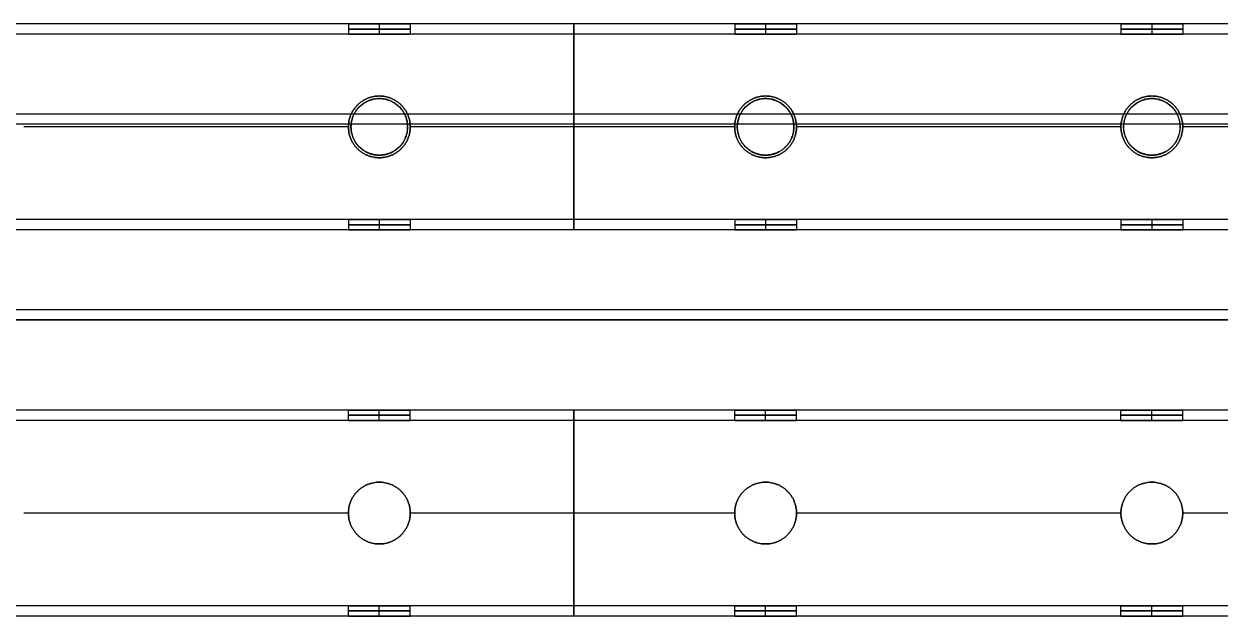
# Model space of a CAD drawing. Header units: millimetres. Extents: x -6529 to 809, y -8611 to 207.
# Drawn here: x 344.5 to 576.8, y -8010.5 to -7895.5 of the extents above; entities that cross this region are included whole.
import ezdxf

# ---------------------------------------------------------------- set-up
doc = ezdxf.new("R2010")
doc.units = ezdxf.units.MM
doc.header["$MEASUREMENT"] = 0
doc.layers.add('platen', color=7, linetype='Continuous', true_color=0x007f00)
doc.layers.add('staal', color=5, linetype='Continuous', true_color=0x0000ff)

# ---------------------------------------------------------------- blocks, each defined once
blk = doc.blocks.new('top plaat')
at = {"layer": 'platen'}
for p, q in [((920.5, -575), (920.5, -575, 18)), ((995.5, -575), (995.5, -575, 18)), ((1070.5, -575), (1070.5, -575, 18)), ((915, -580.5), (915, -580.5, 18)), ((926, -580.5), (926, -580.5, 18)), ((990, -580.5), (990, -580.5, 18)), ((1001, -580.5), (1001, -580.5, 18)), ((1065, -580.5), (1065, -580.5, 18)), ((1076, -580.5), (1076, -580.5, 18)), ((920.5, -586), (920.5, -586, 18)), ((995.5, -586), (995.5, -586, 18)), ((1070.5, -586), (1070.5, -586, 18)), ((0, -618), (1316, -618)), ((0, -618, 18), (1316, -618, 18))]:
    blk.add_line(p, q, dxfattribs=at)
for centre in [(920.5, -580.5, 9), (995.5, -580.5, 9), (1070.5, -580.5, 9)]:
    blk.add_circle(centre, 5.5, dxfattribs=at)
for points in [[(920.5, -586), (915, -586), (915, -580.5), (915, -575), (920.5, -575), (926, -575), (926, -580.5), (926, -586), (920.5, -586)], [(920.5, -586, 18), (915, -586, 18), (915, -580.5, 18), (915, -575, 18), (920.5, -575, 18), (926, -575, 18), (926, -580.5, 18), (926, -586, 18), (920.5, -586, 18)], [(995.5, -586), (990, -586), (990, -580.5), (990, -575), (995.5, -575), (1001, -575), (1001, -580.5), (1001, -586), (995.5, -586)], [(995.5, -586, 18), (990, -586, 18), (990, -580.5, 18), (990, -575, 18), (995.5, -575, 18), (1001, -575, 18), (1001, -580.5, 18), (1001, -586, 18), (995.5, -586, 18)], [(1070.5, -586), (1065, -586), (1065, -580.5), (1065, -575), (1070.5, -575), (1076, -575), (1076, -580.5), (1076, -586), (1070.5, -586)], [(1070.5, -586, 18), (1065, -586, 18), (1065, -580.5, 18), (1065, -575, 18), (1070.5, -575, 18), (1076, -575, 18), (1076, -580.5, 18), (1076, -586, 18), (1070.5, -586, 18)]]:
    blk.add_rational_spline(points, [1, 0.707106781187, 1, 0.707106781187, 1, 0.707106781187, 1, 0.707106781187, 1], degree=2, knots=[-37.699112, -37.699112, -37.699112, -28.274334, -28.274334, -18.849556, -18.849556, -9.424778, -9.424778, 0, 0, 0], dxfattribs=at)
blk = doc.blocks.new('plaat base')
at = {"layer": 'platen'}
for p, q in [((58, -600), (1258, -600)), ((58, -600, 18), (1258, -600, 18))]:
    blk.add_line(p, q, dxfattribs=at)

msp = doc.modelspace()

# ---------------------------------------------------------------- linework, layer by layer
at = {"layer": 'staal'}
for p, q in [((407.53, -7895.5, 20), (407.53, -7897.5, 20)), ((413.53, -7895.5, 26), (413.53, -7897.5, 26)), ((413.53, -7895.5, 14), (413.53, -7897.5, 14)), ((419.53, -7895.5, 20), (419.53, -7897.5, 20)), ((482.53, -7895.5, 20), (482.53, -7897.5, 20)), ((488.53, -7895.5, 26), (488.53, -7897.5, 26)), ((488.53, -7895.5, 14), (488.53, -7897.5, 14)), ((494.53, -7895.5, 20), (494.53, -7897.5, 20)), ((557.53, -7895.5, 20), (557.53, -7897.5, 20)), ((563.53, -7895.5, 26), (563.53, -7897.5, 26)), ((563.53, -7895.5, 14), (563.53, -7897.5, 14)), ((569.53, -7895.5, 20), (569.53, -7897.5, 20)), ((413.53, -7909.5, 2), (413.53, -7909.5)), ((413.53, -7909.5, 40), (413.53, -7909.5, 38)), ((488.53, -7909.5, 2), (488.53, -7909.5)), ((488.53, -7909.5, 40), (488.53, -7909.5, 38)), ((563.53, -7909.5, 2), (563.53, -7909.5)), ((563.53, -7909.5, 40), (563.53, -7909.5, 38)), ((407.53, -7915.5, 2), (407.53, -7915.5)), ((407.53, -7915.5, 40), (407.53, -7915.5, 38)), ((419.53, -7915.5, 2), (419.53, -7915.5)), ((419.53, -7915.5, 40), (419.53, -7915.5, 38)), ((482.53, -7915.5, 2), (482.53, -7915.5)), ((482.53, -7915.5, 40), (482.53, -7915.5, 38)), ((494.53, -7915.5, 2), (494.53, -7915.5)), ((494.53, -7915.5, 40), (494.53, -7915.5, 38)), ((557.53, -7915.5, 2), (557.53, -7915.5)), ((557.53, -7915.5, 40), (557.53, -7915.5, 38)), ((569.53, -7915.5, 2), (569.53, -7915.5)), ((569.53, -7915.5, 40), (569.53, -7915.5, 38)), ((413.53, -7921.5, 2), (413.53, -7921.5)), ((413.53, -7921.5, 40), (413.53, -7921.5, 38)), ((488.53, -7921.5, 2), (488.53, -7921.5)), ((488.53, -7921.5, 40), (488.53, -7921.5, 38)), ((563.53, -7921.5, 2), (563.53, -7921.5)), ((563.53, -7921.5, 40), (563.53, -7921.5, 38)), ((407.53, -7933.5, 20), (407.53, -7935.5, 20)), ((413.53, -7933.5, 26), (413.53, -7935.5, 26)), ((413.53, -7933.5, 14), (413.53, -7935.5, 14)), ((419.53, -7933.5, 20), (419.53, -7935.5, 20)), ((482.53, -7933.5, 20), (482.53, -7935.5, 20)), ((488.53, -7933.5, 26), (488.53, -7935.5, 26)), ((488.53, -7933.5, 14), (488.53, -7935.5, 14)), ((494.53, -7933.5, 20), (494.53, -7935.5, 20)), ((557.53, -7933.5, 20), (557.53, -7935.5, 20)), ((563.53, -7933.5, 26), (563.53, -7935.5, 26)), ((563.53, -7933.5, 14), (563.53, -7935.5, 14)), ((569.53, -7933.5, 20), (569.53, -7935.5, 20)), ((407.53, -7972.5, 1972), (407.53, -7970.5, 1972)), ((413.53, -7972.5, 1978), (413.53, -7970.5, 1978)), ((413.53, -7972.5, 1966), (413.53, -7970.5, 1966)), ((419.53, -7972.5, 1972), (419.53, -7970.5, 1972)), ((482.53, -7972.5, 1972), (482.53, -7970.5, 1972)), ((488.53, -7972.5, 1978), (488.53, -7970.5, 1978)), ((488.53, -7972.5, 1966), (488.53, -7970.5, 1966)), ((494.53, -7972.5, 1972), (494.53, -7970.5, 1972)), ((557.53, -7972.5, 1972), (557.53, -7970.5, 1972)), ((563.53, -7972.5, 1978), (563.53, -7970.5, 1978)), ((563.53, -7972.5, 1966), (563.53, -7970.5, 1966)), ((569.53, -7972.5, 1972), (569.53, -7970.5, 1972)), ((413.53, -7984.5, 1954), (413.53, -7984.5, 1952)), ((413.53, -7984.5, 1992), (413.53, -7984.5, 1990)), ((488.53, -7984.5, 1954), (488.53, -7984.5, 1952)), ((488.53, -7984.5, 1992), (488.53, -7984.5, 1990)), ((563.53, -7984.5, 1954), (563.53, -7984.5, 1952)), ((563.53, -7984.5, 1992), (563.53, -7984.5, 1990)), ((407.53, -7990.5, 1954), (407.53, -7990.5, 1952)), ((407.53, -7990.5, 1992), (407.53, -7990.5, 1990)), ((419.53, -7990.5, 1954), (419.53, -7990.5, 1952)), ((419.53, -7990.5, 1992), (419.53, -7990.5, 1990)), ((482.53, -7990.5, 1954), (482.53, -7990.5, 1952)), ((482.53, -7990.5, 1992), (482.53, -7990.5, 1990)), ((494.53, -7990.5, 1954), (494.53, -7990.5, 1952)), ((494.53, -7990.5, 1992), (494.53, -7990.5, 1990)), ((557.53, -7990.5, 1954), (557.53, -7990.5, 1952)), ((557.53, -7990.5, 1992), (557.53, -7990.5, 1990)), ((569.53, -7990.5, 1954), (569.53, -7990.5, 1952)), ((569.53, -7990.5, 1992), (569.53, -7990.5, 1990)), ((413.53, -7996.5, 1954), (413.53, -7996.5, 1952)), ((413.53, -7996.5, 1992), (413.53, -7996.5, 1990)), ((488.53, -7996.5, 1954), (488.53, -7996.5, 1952)), ((488.53, -7996.5, 1992), (488.53, -7996.5, 1990)), ((563.53, -7996.5, 1954), (563.53, -7996.5, 1952)), ((563.53, -7996.5, 1992), (563.53, -7996.5, 1990)), ((407.53, -8010.5, 1972), (407.53, -8008.5, 1972)), ((413.53, -8010.5, 1978), (413.53, -8008.5, 1978)), ((413.53, -8010.5, 1966), (413.53, -8008.5, 1966)), ((419.53, -8010.5, 1972), (419.53, -8008.5, 1972)), ((482.53, -8010.5, 1972), (482.53, -8008.5, 1972)), ((488.53, -8010.5, 1978), (488.53, -8008.5, 1978)), ((488.53, -8010.5, 1966), (488.53, -8008.5, 1966)), ((494.53, -8010.5, 1972), (494.53, -8008.5, 1972)), ((557.53, -8010.5, 1972), (557.53, -8008.5, 1972)), ((563.53, -8010.5, 1978), (563.53, -8008.5, 1978)), ((563.53, -8010.5, 1966), (563.53, -8008.5, 1966)), ((569.53, -8010.5, 1972), (569.53, -8008.5, 1972))]:
    msp.add_line(p, q, dxfattribs=at)
for points in [[(769.03, -7895.5), (451.28, -7895.5), (133.53, -7895.5)], [(769.03, -7895.5, 40), (451.28, -7895.5, 40), (133.53, -7895.5, 40)], [(407.53, -7895.5, 20), (376.03, -7895.5, 20), (344.53, -7895.5, 20)], [(482.53, -7895.5, 20), (451.03, -7895.5, 20), (419.53, -7895.5, 20)], [(451.28, -7895.5), (451.28, -7915.5), (451.28, -7935.5)], [(451.28, -7935.5, 40), (451.28, -7915.5, 40), (451.28, -7895.5, 40)], [(451.28, -7895.5, 40), (451.28, -7895.5, 20), (451.28, -7895.5)], [(557.53, -7895.5, 20), (526.03, -7895.5, 20), (494.53, -7895.5, 20)], [(632.53, -7895.5, 20), (601.03, -7895.5, 20), (569.53, -7895.5, 20)], [(769.03, -7897.5, 2), (451.28, -7897.5, 2), (133.53, -7897.5, 2)], [(769.03, -7897.5, 38), (451.28, -7897.5, 38), (133.53, -7897.5, 38)], [(407.53, -7897.5, 20), (376.03, -7897.5, 20), (344.53, -7897.5, 20)], [(482.53, -7897.5, 20), (451.03, -7897.5, 20), (419.53, -7897.5, 20)], [(451.28, -7933.5, 2), (451.28, -7915.5, 2), (451.28, -7897.5, 2)], [(451.28, -7897.5, 2), (451.28, -7897.5, 20), (451.28, -7897.5, 38)], [(451.28, -7897.5, 38), (451.28, -7915.5, 38), (451.28, -7933.5, 38)], [(557.53, -7897.5, 20), (526.03, -7897.5, 20), (494.53, -7897.5, 20)], [(632.53, -7897.5, 20), (601.03, -7897.5, 20), (569.53, -7897.5, 20)], [(769.03, -7913, 40), (460.03, -7913, 40), (151.03, -7913, 40)], [(769.03, -7913), (460.03, -7913), (151.03, -7913)], [(769.03, -7915, 2), (460.03, -7915, 2), (151.03, -7915, 2)], [(769.03, -7915, 38), (460.03, -7915, 38), (151.03, -7915, 38)], [(407.53, -7915.5), (376.03, -7915.5), (344.53, -7915.5)], [(407.53, -7915.5, 40), (376.03, -7915.5, 40), (344.53, -7915.5, 40)], [(407.53, -7915.5, 2), (376.03, -7915.5, 2), (344.53, -7915.5, 2)], [(407.53, -7915.5, 38), (376.03, -7915.5, 38), (344.53, -7915.5, 38)], [(482.53, -7915.5), (451.03, -7915.5), (419.53, -7915.5)], [(482.53, -7915.5, 40), (451.03, -7915.5, 40), (419.53, -7915.5, 40)], [(482.53, -7915.5, 2), (451.03, -7915.5, 2), (419.53, -7915.5, 2)], [(482.53, -7915.5, 38), (451.03, -7915.5, 38), (419.53, -7915.5, 38)], [(557.53, -7915.5), (526.03, -7915.5), (494.53, -7915.5)], [(557.53, -7915.5, 40), (526.03, -7915.5, 40), (494.53, -7915.5, 40)], [(557.53, -7915.5, 2), (526.03, -7915.5, 2), (494.53, -7915.5, 2)], [(557.53, -7915.5, 38), (526.03, -7915.5, 38), (494.53, -7915.5, 38)], [(632.53, -7915.5), (601.03, -7915.5), (569.53, -7915.5)], [(632.53, -7915.5, 40), (601.03, -7915.5, 40), (569.53, -7915.5, 40)], [(632.53, -7915.5, 2), (601.03, -7915.5, 2), (569.53, -7915.5, 2)], [(632.53, -7915.5, 38), (601.03, -7915.5, 38), (569.53, -7915.5, 38)], [(769.03, -7933.5, 2), (451.28, -7933.5, 2), (133.53, -7933.5, 2)], [(769.03, -7933.5, 38), (451.28, -7933.5, 38), (133.53, -7933.5, 38)], [(407.53, -7933.5, 20), (376.03, -7933.5, 20), (344.53, -7933.5, 20)], [(482.53, -7933.5, 20), (451.03, -7933.5, 20), (419.53, -7933.5, 20)], [(451.28, -7933.5, 38), (451.28, -7933.5, 20), (451.28, -7933.5, 2)], [(557.53, -7933.5, 20), (526.03, -7933.5, 20), (494.53, -7933.5, 20)], [(632.53, -7933.5, 20), (601.03, -7933.5, 20), (569.53, -7933.5, 20)], [(769.03, -7935.5), (451.28, -7935.5), (133.53, -7935.5)], [(769.03, -7935.5, 40), (451.28, -7935.5, 40), (133.53, -7935.5, 40)], [(407.53, -7935.5, 20), (376.03, -7935.5, 20), (344.53, -7935.5, 20)], [(482.53, -7935.5, 20), (451.03, -7935.5, 20), (419.53, -7935.5, 20)], [(451.28, -7935.5), (451.28, -7935.5, 20), (451.28, -7935.5, 40)], [(557.53, -7935.5, 20), (526.03, -7935.5, 20), (494.53, -7935.5, 20)], [(632.53, -7935.5, 20), (601.03, -7935.5, 20), (569.53, -7935.5, 20)], [(769.03, -7951, 2), (460.03, -7951, 2), (151.03, -7951, 2)], [(769.03, -7951, 38), (460.03, -7951, 38), (151.03, -7951, 38)], [(769.03, -7953, 40), (460.03, -7953, 40), (151.03, -7953, 40)], [(769.03, -7953), (460.03, -7953), (151.03, -7953)], [(769.03, -7970.5, 1952), (451.28, -7970.5, 1952), (133.53, -7970.5, 1952)], [(769.03, -7970.5, 1992), (451.28, -7970.5, 1992), (133.53, -7970.5, 1992)], [(407.53, -7970.5, 1972), (376.03, -7970.5, 1972), (344.53, -7970.5, 1972)], [(482.53, -7970.5, 1972), (451.03, -7970.5, 1972), (419.53, -7970.5, 1972)], [(451.28, -8010.5, 1952), (451.28, -7990.5, 1952), (451.28, -7970.5, 1952)], [(451.28, -7970.5, 1952), (451.28, -7970.5, 1972), (451.28, -7970.5, 1992)], [(451.28, -7970.5, 1992), (451.28, -7990.5, 1992), (451.28, -8010.5, 1992)], [(557.53, -7970.5, 1972), (526.03, -7970.5, 1972), (494.53, -7970.5, 1972)], [(632.53, -7970.5, 1972), (601.03, -7970.5, 1972), (569.53, -7970.5, 1972)], [(769.03, -7972.5, 1954), (451.28, -7972.5, 1954), (133.53, -7972.5, 1954)], [(769.03, -7972.5, 1990), (451.28, -7972.5, 1990), (133.53, -7972.5, 1990)], [(407.53, -7972.5, 1972), (376.03, -7972.5, 1972), (344.53, -7972.5, 1972)], [(482.53, -7972.5, 1972), (451.03, -7972.5, 1972), (419.53, -7972.5, 1972)], [(451.28, -7972.5, 1990), (451.28, -7972.5, 1972), (451.28, -7972.5, 1954)], [(451.28, -7972.5, 1954), (451.28, -7990.5, 1954), (451.28, -8008.5, 1954)], [(451.28, -8008.5, 1990), (451.28, -7990.5, 1990), (451.28, -7972.5, 1990)], [(557.53, -7972.5, 1972), (526.03, -7972.5, 1972), (494.53, -7972.5, 1972)], [(632.53, -7972.5, 1972), (601.03, -7972.5, 1972), (569.53, -7972.5, 1972)], [(407.53, -7990.5, 1952), (376.03, -7990.5, 1952), (344.53, -7990.5, 1952)], [(407.53, -7990.5, 1992), (376.03, -7990.5, 1992), (344.53, -7990.5, 1992)], [(407.53, -7990.5, 1954), (376.03, -7990.5, 1954), (344.53, -7990.5, 1954)], [(407.53, -7990.5, 1990), (376.03, -7990.5, 1990), (344.53, -7990.5, 1990)], [(482.53, -7990.5, 1952), (451.03, -7990.5, 1952), (419.53, -7990.5, 1952)], [(482.53, -7990.5, 1992), (451.03, -7990.5, 1992), (419.53, -7990.5, 1992)], [(482.53, -7990.5, 1954), (451.03, -7990.5, 1954), (419.53, -7990.5, 1954)], [(482.53, -7990.5, 1990), (451.03, -7990.5, 1990), (419.53, -7990.5, 1990)], [(557.53, -7990.5, 1952), (526.03, -7990.5, 1952), (494.53, -7990.5, 1952)], [(557.53, -7990.5, 1992), (526.03, -7990.5, 1992), (494.53, -7990.5, 1992)], [(557.53, -7990.5, 1954), (526.03, -7990.5, 1954), (494.53, -7990.5, 1954)], [(557.53, -7990.5, 1990), (526.03, -7990.5, 1990), (494.53, -7990.5, 1990)], [(632.53, -7990.5, 1952), (601.03, -7990.5, 1952), (569.53, -7990.5, 1952)], [(632.53, -7990.5, 1992), (601.03, -7990.5, 1992), (569.53, -7990.5, 1992)], [(632.53, -7990.5, 1954), (601.03, -7990.5, 1954), (569.53, -7990.5, 1954)], [(632.53, -7990.5, 1990), (601.03, -7990.5, 1990), (569.53, -7990.5, 1990)], [(769.03, -8008.5, 1954), (451.28, -8008.5, 1954), (133.53, -8008.5, 1954)], [(769.03, -8008.5, 1990), (451.28, -8008.5, 1990), (133.53, -8008.5, 1990)], [(407.53, -8008.5, 1972), (376.03, -8008.5, 1972), (344.53, -8008.5, 1972)], [(482.53, -8008.5, 1972), (451.03, -8008.5, 1972), (419.53, -8008.5, 1972)], [(451.28, -8008.5, 1954), (451.28, -8008.5, 1972), (451.28, -8008.5, 1990)], [(557.53, -8008.5, 1972), (526.03, -8008.5, 1972), (494.53, -8008.5, 1972)], [(632.53, -8008.5, 1972), (601.03, -8008.5, 1972), (569.53, -8008.5, 1972)], [(769.03, -8010.5, 1952), (451.28, -8010.5, 1952), (133.53, -8010.5, 1952)], [(769.03, -8010.5, 1992), (451.28, -8010.5, 1992), (133.53, -8010.5, 1992)], [(407.53, -8010.5, 1972), (376.03, -8010.5, 1972), (344.53, -8010.5, 1972)], [(482.53, -8010.5, 1972), (451.03, -8010.5, 1972), (419.53, -8010.5, 1972)], [(451.28, -8010.5, 1992), (451.28, -8010.5, 1972), (451.28, -8010.5, 1952)], [(557.53, -8010.5, 1972), (526.03, -8010.5, 1972), (494.53, -8010.5, 1972)], [(632.53, -8010.5, 1972), (601.03, -8010.5, 1972), (569.53, -8010.5, 1972)]]:
    msp.add_open_spline(points, degree=2, dxfattribs=at)
for points, weights, knots in [([(413.53, -7895.5, 26), (407.53, -7895.5, 26), (407.53, -7895.5, 20), (407.53, -7895.5, 14), (413.53, -7895.5, 14), (419.53, -7895.5, 14), (419.53, -7895.5, 20), (419.53, -7895.5, 26), (413.53, -7895.5, 26)], [1, 0.707106781187, 1, 0.707106781187, 1, 0.707106781187, 1, 0.707106781187, 1], [0, 0, 0, 7.853982, 7.853982, 15.707963, 15.707963, 23.561945, 23.561945, 31.415927, 31.415927, 31.415927]), ([(488.53, -7895.5, 26), (482.53, -7895.5, 26), (482.53, -7895.5, 20), (482.53, -7895.5, 14), (488.53, -7895.5, 14), (494.53, -7895.5, 14), (494.53, -7895.5, 20), (494.53, -7895.5, 26), (488.53, -7895.5, 26)], [1, 0.707106781187, 1, 0.707106781187, 1, 0.707106781187, 1, 0.707106781187, 1], [0, 0, 0, 7.853982, 7.853982, 15.707963, 15.707963, 23.561945, 23.561945, 31.415927, 31.415927, 31.415927]), ([(563.53, -7895.5, 26), (557.53, -7895.5, 26), (557.53, -7895.5, 20), (557.53, -7895.5, 14), (563.53, -7895.5, 14), (569.53, -7895.5, 14), (569.53, -7895.5, 20), (569.53, -7895.5, 26), (563.53, -7895.5, 26)], [1, 0.707106781187, 1, 0.707106781187, 1, 0.707106781187, 1, 0.707106781187, 1], [0, 0, 0, 7.853982, 7.853982, 15.707963, 15.707963, 23.561945, 23.561945, 31.415927, 31.415927, 31.415927]), ([(413.53, -7896.5, 26), (407.53, -7896.5, 26), (407.53, -7896.5, 20), (407.53, -7896.5, 14), (413.53, -7896.5, 14), (419.53, -7896.5, 14), (419.53, -7896.5, 20), (419.53, -7896.5, 26), (413.53, -7896.5, 26)], [1, 0.707106781187, 1, 0.707106781187, 1, 0.707106781187, 1, 0.707106781187, 1], [0, 0, 0, 7.853982, 7.853982, 15.707963, 15.707963, 23.561945, 23.561945, 31.415927, 31.415927, 31.415927]), ([(413.53, -7897.5, 26), (419.53, -7897.5, 26), (419.53, -7897.5, 20), (419.53, -7897.5, 14), (413.53, -7897.5, 14), (407.53, -7897.5, 14), (407.53, -7897.5, 20), (407.53, -7897.5, 26), (413.53, -7897.5, 26)], [1, 0.707106781187, 1, 0.707106781187, 1, 0.707106781187, 1, 0.707106851018, 0.999999860338], [-31.415927, -31.415927, -31.415927, -23.561944, -23.561944, -15.707962, -15.707962, -7.85398, -7.85398, 0, 0, 0]), ([(488.53, -7896.5, 26), (482.53, -7896.5, 26), (482.53, -7896.5, 20), (482.53, -7896.5, 14), (488.53, -7896.5, 14), (494.53, -7896.5, 14), (494.53, -7896.5, 20), (494.53, -7896.5, 26), (488.53, -7896.5, 26)], [1, 0.707106781187, 1, 0.707106781187, 1, 0.707106781187, 1, 0.707106781187, 1], [0, 0, 0, 7.853982, 7.853982, 15.707963, 15.707963, 23.561945, 23.561945, 31.415927, 31.415927, 31.415927]), ([(488.53, -7897.5, 26), (494.53, -7897.5, 26), (494.53, -7897.5, 20), (494.53, -7897.5, 14), (488.53, -7897.5, 14), (482.53, -7897.5, 14), (482.53, -7897.5, 20), (482.53, -7897.5, 26), (488.53, -7897.5, 26)], [1, 0.707106781187, 1, 0.707106781187, 1, 0.707106781187, 1, 0.707106851018, 0.999999860338], [-31.415927, -31.415927, -31.415927, -23.561944, -23.561944, -15.707962, -15.707962, -7.85398, -7.85398, 0, 0, 0]), ([(563.53, -7896.5, 26), (557.53, -7896.5, 26), (557.53, -7896.5, 20), (557.53, -7896.5, 14), (563.53, -7896.5, 14), (569.53, -7896.5, 14), (569.53, -7896.5, 20), (569.53, -7896.5, 26), (563.53, -7896.5, 26)], [1, 0.707106781187, 1, 0.707106781187, 1, 0.707106781187, 1, 0.707106781187, 1], [0, 0, 0, 7.853982, 7.853982, 15.707963, 15.707963, 23.561945, 23.561945, 31.415927, 31.415927, 31.415927]), ([(563.53, -7897.5, 26), (569.53, -7897.5, 26), (569.53, -7897.5, 20), (569.53, -7897.5, 14), (563.53, -7897.5, 14), (557.53, -7897.5, 14), (557.53, -7897.5, 20), (557.53, -7897.5, 26), (563.53, -7897.5, 26)], [1, 0.707106781187, 1, 0.707106781187, 1, 0.707106781187, 1, 0.707106781187, 1], [-31.415927, -31.415927, -31.415927, -23.561945, -23.561945, -15.707963, -15.707963, -7.853982, -7.853982, 0, 0, 0]), ([(413.53, -7921.5), (419.53, -7921.5), (419.53, -7915.5), (419.53, -7909.5), (413.53, -7909.5), (407.53, -7909.5), (407.53, -7915.5), (407.53, -7921.5), (413.53, -7921.5)], [1, 0.707106781187, 1, 0.707106781187, 1, 0.707106781187, 1, 0.707106781187, 1], [-31.415927, -31.415927, -31.415927, -23.561945, -23.561945, -15.707963, -15.707963, -7.853982, -7.853982, 0, 0, 0]), ([(413.53, -7921.5, 40), (407.53, -7921.5, 40), (407.53, -7915.5, 40), (407.53, -7909.5, 40), (413.53, -7909.5, 40), (419.53, -7909.5, 40), (419.53, -7915.5, 40), (419.53, -7921.5, 40), (413.53, -7921.5, 40)], [1, 0.707106781187, 1, 0.707106781187, 1, 0.707106781187, 1, 0.707106781187, 1], [0, 0, 0, 7.853982, 7.853982, 15.707963, 15.707963, 23.561945, 23.561945, 31.415927, 31.415927, 31.415927]), ([(413.53, -7921.5, 2), (407.53, -7921.5, 2), (407.53, -7915.5, 2), (407.53, -7909.5, 2), (413.53, -7909.5, 2), (419.53, -7909.5, 2), (419.53, -7915.5, 2), (419.53, -7921.5, 2), (413.53, -7921.5, 2)], [1, 0.707106781187, 1, 0.707106781187, 1, 0.707106781187, 1, 0.707106781187, 1], [0, 0, 0, 7.853982, 7.853982, 15.707963, 15.707963, 23.561945, 23.561945, 31.415927, 31.415927, 31.415927]), ([(413.53, -7921.5, 38), (419.53, -7921.5, 38), (419.53, -7915.5, 38), (419.53, -7909.5, 38), (413.53, -7909.5, 38), (407.53, -7909.5, 38), (407.53, -7915.5, 38), (407.53, -7921.5, 38), (413.53, -7921.5, 38)], [1, 0.707106781187, 1, 0.707106781187, 1, 0.707106781187, 1, 0.707106781187, 1], [-31.415927, -31.415927, -31.415927, -23.561945, -23.561945, -15.707963, -15.707963, -7.853982, -7.853982, 0, 0, 0]), ([(413.53, -7921.5, 1), (407.53, -7921.5, 1), (407.53, -7915.5, 1), (407.53, -7909.5, 1), (413.53, -7909.5, 1), (419.53, -7909.5, 1), (419.53, -7915.5, 1), (419.53, -7921.5, 1), (413.53, -7921.5, 1)], [1, 0.707106781187, 1, 0.707106781187, 1, 0.707106781187, 1, 0.707106781187, 1], [0, 0, 0, 7.853982, 7.853982, 15.707963, 15.707963, 23.561945, 23.561945, 31.415927, 31.415927, 31.415927]), ([(413.53, -7921.5, 39), (407.53, -7921.5, 39), (407.53, -7915.5, 39), (407.53, -7909.5, 39), (413.53, -7909.5, 39), (419.53, -7909.5, 39), (419.53, -7915.5, 39), (419.53, -7921.5, 39), (413.53, -7921.5, 39)], [1, 0.707106781187, 1, 0.707106781187, 1, 0.707106781187, 1, 0.707106781187, 1], [0, 0, 0, 7.853982, 7.853982, 15.707963, 15.707963, 23.561945, 23.561945, 31.415927, 31.415927, 31.415927]), ([(488.53, -7921.5), (494.53, -7921.5), (494.53, -7915.5), (494.53, -7909.5), (488.53, -7909.5), (482.53, -7909.5), (482.53, -7915.5), (482.53, -7921.5), (488.53, -7921.5)], [1, 0.707106781187, 1, 0.707106781187, 1, 0.707106781187, 1, 0.707106781187, 1], [-31.415927, -31.415927, -31.415927, -23.561945, -23.561945, -15.707963, -15.707963, -7.853982, -7.853982, 0, 0, 0]), ([(488.53, -7921.5, 40), (482.53, -7921.5, 40), (482.53, -7915.5, 40), (482.53, -7909.5, 40), (488.53, -7909.5, 40), (494.53, -7909.5, 40), (494.53, -7915.5, 40), (494.53, -7921.5, 40), (488.53, -7921.5, 40)], [1, 0.707106781187, 1, 0.707106781187, 1, 0.707106781187, 1, 0.707106781187, 1], [0, 0, 0, 7.853982, 7.853982, 15.707963, 15.707963, 23.561945, 23.561945, 31.415927, 31.415927, 31.415927]), ([(488.53, -7921.5, 2), (482.53, -7921.5, 2), (482.53, -7915.5, 2), (482.53, -7909.5, 2), (488.53, -7909.5, 2), (494.53, -7909.5, 2), (494.53, -7915.5, 2), (494.53, -7921.5, 2), (488.53, -7921.5, 2)], [1, 0.707106781187, 1, 0.707106781187, 1, 0.707106781187, 1, 0.707106781187, 1], [0, 0, 0, 7.853982, 7.853982, 15.707963, 15.707963, 23.561945, 23.561945, 31.415927, 31.415927, 31.415927]), ([(488.53, -7921.5, 38), (494.53, -7921.5, 38), (494.53, -7915.5, 38), (494.53, -7909.5, 38), (488.53, -7909.5, 38), (482.53, -7909.5, 38), (482.53, -7915.5, 38), (482.53, -7921.5, 38), (488.53, -7921.5, 38)], [1, 0.707106781187, 1, 0.707106781187, 1, 0.707106781187, 1, 0.707106781187, 1], [-31.415927, -31.415927, -31.415927, -23.561945, -23.561945, -15.707963, -15.707963, -7.853982, -7.853982, 0, 0, 0]), ([(488.53, -7921.5, 1), (482.53, -7921.5, 1), (482.53, -7915.5, 1), (482.53, -7909.5, 1), (488.53, -7909.5, 1), (494.53, -7909.5, 1), (494.53, -7915.5, 1), (494.53, -7921.5, 1), (488.53, -7921.5, 1)], [1, 0.707106781187, 1, 0.707106781187, 1, 0.707106781187, 1, 0.707106781187, 1], [0, 0, 0, 7.853982, 7.853982, 15.707963, 15.707963, 23.561945, 23.561945, 31.415927, 31.415927, 31.415927]), ([(488.53, -7921.5, 39), (482.53, -7921.5, 39), (482.53, -7915.5, 39), (482.53, -7909.5, 39), (488.53, -7909.5, 39), (494.53, -7909.5, 39), (494.53, -7915.5, 39), (494.53, -7921.5, 39), (488.53, -7921.5, 39)], [1, 0.707106781187, 1, 0.707106781187, 1, 0.707106781187, 1, 0.707106781187, 1], [0, 0, 0, 7.853982, 7.853982, 15.707963, 15.707963, 23.561945, 23.561945, 31.415927, 31.415927, 31.415927]), ([(563.53, -7921.5), (569.53, -7921.5), (569.53, -7915.5), (569.53, -7909.5), (563.53, -7909.5), (557.53, -7909.5), (557.53, -7915.5), (557.53, -7921.5), (563.53, -7921.5)], [1, 0.707106781187, 1, 0.707106781187, 1, 0.707106781187, 1, 0.707106781187, 1], [-31.415927, -31.415927, -31.415927, -23.561945, -23.561945, -15.707963, -15.707963, -7.853982, -7.853982, 0, 0, 0]), ([(563.53, -7921.5, 40), (557.53, -7921.5, 40), (557.53, -7915.5, 40), (557.53, -7909.5, 40), (563.53, -7909.5, 40), (569.53, -7909.5, 40), (569.53, -7915.5, 40), (569.53, -7921.5, 40), (563.53, -7921.5, 40)], [1, 0.707106781187, 1, 0.707106781187, 1, 0.707106781187, 1, 0.707106781187, 1], [0, 0, 0, 7.853982, 7.853982, 15.707963, 15.707963, 23.561945, 23.561945, 31.415927, 31.415927, 31.415927]), ([(563.53, -7921.5, 2), (557.53, -7921.5, 2), (557.53, -7915.5, 2), (557.53, -7909.5, 2), (563.53, -7909.5, 2), (569.53, -7909.5, 2), (569.53, -7915.5, 2), (569.53, -7921.5, 2), (563.53, -7921.5, 2)], [1, 0.707106781187, 1, 0.707106781187, 1, 0.707106781187, 1, 0.707106781187, 1], [0, 0, 0, 7.853982, 7.853982, 15.707963, 15.707963, 23.561945, 23.561945, 31.415927, 31.415927, 31.415927]), ([(563.53, -7921.5, 38), (569.53, -7921.5, 38), (569.53, -7915.5, 38), (569.53, -7909.5, 38), (563.53, -7909.5, 38), (557.53, -7909.5, 38), (557.53, -7915.5, 38), (557.53, -7921.5, 38), (563.53, -7921.5, 38)], [1, 0.707106781187, 1, 0.707106781187, 1, 0.707106781187, 1, 0.707106781187, 1], [-31.415927, -31.415927, -31.415927, -23.561945, -23.561945, -15.707963, -15.707963, -7.853982, -7.853982, 0, 0, 0]), ([(563.53, -7921.5, 1), (557.53, -7921.5, 1), (557.53, -7915.5, 1), (557.53, -7909.5, 1), (563.53, -7909.5, 1), (569.53, -7909.5, 1), (569.53, -7915.5, 1), (569.53, -7921.5, 1), (563.53, -7921.5, 1)], [1, 0.707106781187, 1, 0.707106781187, 1, 0.707106781187, 1, 0.707106781187, 1], [0, 0, 0, 7.853982, 7.853982, 15.707963, 15.707963, 23.561945, 23.561945, 31.415927, 31.415927, 31.415927]), ([(563.53, -7921.5, 39), (557.53, -7921.5, 39), (557.53, -7915.5, 39), (557.53, -7909.5, 39), (563.53, -7909.5, 39), (569.53, -7909.5, 39), (569.53, -7915.5, 39), (569.53, -7921.5, 39), (563.53, -7921.5, 39)], [1, 0.707106781187, 1, 0.707106781187, 1, 0.707106781187, 1, 0.707106781187, 1], [0, 0, 0, 7.853982, 7.853982, 15.707963, 15.707963, 23.561945, 23.561945, 31.415927, 31.415927, 31.415927]), ([(413.53, -7933.5, 26), (407.53, -7933.5, 26), (407.53, -7933.5, 20), (407.53, -7933.5, 14), (413.53, -7933.5, 14), (419.53, -7933.5, 14), (419.53, -7933.5, 20), (419.53, -7933.5, 26), (413.53, -7933.5, 26)], [1, 0.707106781187, 1, 0.707106781187, 1, 0.707106781187, 1, 0.707106781187, 1], [0, 0, 0, 7.853982, 7.853982, 15.707963, 15.707963, 23.561945, 23.561945, 31.415927, 31.415927, 31.415927]), ([(488.53, -7933.5, 26), (482.53, -7933.5, 26), (482.53, -7933.5, 20), (482.53, -7933.5, 14), (488.53, -7933.5, 14), (494.53, -7933.5, 14), (494.53, -7933.5, 20), (494.53, -7933.5, 26), (488.53, -7933.5, 26)], [1, 0.707106781187, 1, 0.707106781187, 1, 0.707106781187, 1, 0.707106781187, 1], [0, 0, 0, 7.853982, 7.853982, 15.707963, 15.707963, 23.561945, 23.561945, 31.415927, 31.415927, 31.415927]), ([(563.53, -7933.5, 26), (557.53, -7933.5, 26), (557.53, -7933.5, 20), (557.53, -7933.5, 14), (563.53, -7933.5, 14), (569.53, -7933.5, 14), (569.53, -7933.5, 20), (569.53, -7933.5, 26), (563.53, -7933.5, 26)], [0.999999860338, 0.707106851018, 1, 0.707106781187, 1, 0.707106781187, 1, 0.707106851018, 0.999999860338], [0, 0, 0, 7.853981, 7.853981, 15.707963, 15.707963, 23.561946, 23.561946, 31.415927, 31.415927, 31.415927]), ([(413.53, -7934.5, 26), (407.53, -7934.5, 26), (407.53, -7934.5, 20), (407.53, -7934.5, 14), (413.53, -7934.5, 14), (419.53, -7934.5, 14), (419.53, -7934.5, 20), (419.53, -7934.5, 26), (413.53, -7934.5, 26)], [1, 0.707106781187, 1, 0.707106781187, 1, 0.707106781187, 1, 0.707106781187, 1], [0, 0, 0, 7.853982, 7.853982, 15.707963, 15.707963, 23.561945, 23.561945, 31.415927, 31.415927, 31.415927]), ([(413.53, -7935.5, 26), (419.53, -7935.5, 26), (419.53, -7935.5, 20), (419.53, -7935.5, 14), (413.53, -7935.5, 14), (407.53, -7935.5, 14), (407.53, -7935.5, 20), (407.53, -7935.5, 26), (413.53, -7935.5, 26)], [1, 0.707106781187, 1, 0.707106781187, 1, 0.707106781187, 1, 0.707106781187, 1], [-31.415927, -31.415927, -31.415927, -23.561945, -23.561945, -15.707963, -15.707963, -7.853982, -7.853982, 0, 0, 0]), ([(488.53, -7934.5, 26), (482.53, -7934.5, 26), (482.53, -7934.5, 20), (482.53, -7934.5, 14), (488.53, -7934.5, 14), (494.53, -7934.5, 14), (494.53, -7934.5, 20), (494.53, -7934.5, 26), (488.53, -7934.5, 26)], [1, 0.707106781187, 1, 0.707106781187, 1, 0.707106781187, 1, 0.707106781187, 1], [0, 0, 0, 7.853982, 7.853982, 15.707963, 15.707963, 23.561945, 23.561945, 31.415927, 31.415927, 31.415927]), ([(488.53, -7935.5, 26), (494.53, -7935.5, 26), (494.53, -7935.5, 20), (494.53, -7935.5, 14), (488.53, -7935.5, 14), (482.53, -7935.5, 14), (482.53, -7935.5, 20), (482.53, -7935.5, 26), (488.53, -7935.5, 26)], [1, 0.707106781187, 1, 0.707106781187, 1, 0.707106781187, 1, 0.707106781187, 1], [-31.415927, -31.415927, -31.415927, -23.561945, -23.561945, -15.707963, -15.707963, -7.853982, -7.853982, 0, 0, 0]), ([(563.53, -7934.5, 26), (557.53, -7934.5, 26), (557.53, -7934.5, 20), (557.53, -7934.5, 14), (563.53, -7934.5, 14), (569.53, -7934.5, 14), (569.53, -7934.5, 20), (569.53, -7934.5, 26), (563.53, -7934.5, 26)], [1, 0.707106781187, 1, 0.707106781187, 1, 0.707106781187, 1, 0.707106781187, 1], [0, 0, 0, 7.853982, 7.853982, 15.707963, 15.707963, 23.561945, 23.561945, 31.415927, 31.415927, 31.415927]), ([(563.53, -7935.5, 26), (569.53, -7935.5, 26), (569.53, -7935.5, 20), (569.53, -7935.5, 14), (563.53, -7935.5, 14), (557.53, -7935.5, 14), (557.53, -7935.5, 20), (557.53, -7935.5, 26), (563.53, -7935.5, 26)], [1, 0.707106781187, 1, 0.707106781187, 1, 0.707106781187, 1, 0.707106781187, 1], [-31.415927, -31.415927, -31.415927, -23.561945, -23.561945, -15.707963, -15.707963, -7.853982, -7.853982, 0, 0, 0]), ([(413.53, -7970.5, 1978), (419.53, -7970.5, 1978), (419.53, -7970.5, 1972), (419.53, -7970.5, 1966), (413.53, -7970.5, 1966), (407.53, -7970.5, 1966), (407.53, -7970.5, 1972), (407.53, -7970.5, 1978), (413.53, -7970.5, 1978)], [1, 0.707106781187, 1, 0.707106781187, 1, 0.707106781187, 1, 0.707106781187, 1], [-31.415927, -31.415927, -31.415927, -23.561945, -23.561945, -15.707963, -15.707963, -7.853982, -7.853982, 0, 0, 0]), ([(488.53, -7970.5, 1978), (494.53, -7970.5, 1978), (494.53, -7970.5, 1972), (494.53, -7970.5, 1966), (488.53, -7970.5, 1966), (482.53, -7970.5, 1966), (482.53, -7970.5, 1972), (482.53, -7970.5, 1978), (488.53, -7970.5, 1978)], [1, 0.707106781187, 1, 0.707106781187, 1, 0.707106781187, 1, 0.707106781187, 1], [-31.415927, -31.415927, -31.415927, -23.561945, -23.561945, -15.707963, -15.707963, -7.853982, -7.853982, 0, 0, 0]), ([(563.53, -7970.5, 1978), (569.53, -7970.5, 1978), (569.53, -7970.5, 1972), (569.53, -7970.5, 1966), (563.53, -7970.5, 1966), (557.53, -7970.5, 1966), (557.53, -7970.5, 1972), (557.53, -7970.5, 1978), (563.53, -7970.5, 1978)], [1, 0.707106781187, 1, 0.707106781187, 1, 0.707106781187, 1, 0.707106781187, 1], [-31.415927, -31.415927, -31.415927, -23.561945, -23.561945, -15.707963, -15.707963, -7.853982, -7.853982, 0, 0, 0]), ([(413.53, -7971.5, 1978), (407.53, -7971.5, 1978), (407.53, -7971.5, 1972), (407.53, -7971.5, 1966), (413.53, -7971.5, 1966), (419.53, -7971.5, 1966), (419.53, -7971.5, 1972), (419.53, -7971.5, 1978), (413.53, -7971.5, 1978)], [1, 0.707106781187, 1, 0.707106781187, 1, 0.707106781187, 1, 0.707106781187, 1], [0, 0, 0, 7.853982, 7.853982, 15.707963, 15.707963, 23.561945, 23.561945, 31.415927, 31.415927, 31.415927]), ([(413.53, -7972.5, 1978), (407.53, -7972.5, 1978), (407.53, -7972.5, 1972), (407.53, -7972.5, 1966), (413.53, -7972.5, 1966), (419.53, -7972.5, 1966), (419.53, -7972.5, 1972), (419.53, -7972.5, 1978), (413.53, -7972.5, 1978)], [1, 0.707106781187, 1, 0.707106781187, 1, 0.707106781187, 1, 0.707106781187, 1], [0, 0, 0, 7.853982, 7.853982, 15.707963, 15.707963, 23.561945, 23.561945, 31.415927, 31.415927, 31.415927]), ([(488.53, -7971.5, 1978), (482.53, -7971.5, 1978), (482.53, -7971.5, 1972), (482.53, -7971.5, 1966), (488.53, -7971.5, 1966), (494.53, -7971.5, 1966), (494.53, -7971.5, 1972), (494.53, -7971.5, 1978), (488.53, -7971.5, 1978)], [1, 0.707106781187, 1, 0.707106781187, 1, 0.707106781187, 1, 0.707106781187, 1], [0, 0, 0, 7.853982, 7.853982, 15.707963, 15.707963, 23.561945, 23.561945, 31.415927, 31.415927, 31.415927]), ([(488.53, -7972.5, 1978), (482.53, -7972.5, 1978), (482.53, -7972.5, 1972), (482.53, -7972.5, 1966), (488.53, -7972.5, 1966), (494.53, -7972.5, 1966), (494.53, -7972.5, 1972), (494.53, -7972.5, 1978), (488.53, -7972.5, 1978)], [1, 0.707106781187, 1, 0.707106781187, 1, 0.707106781187, 1, 0.707106781187, 1], [0, 0, 0, 7.853982, 7.853982, 15.707963, 15.707963, 23.561945, 23.561945, 31.415927, 31.415927, 31.415927]), ([(563.53, -7971.5, 1978), (557.53, -7971.5, 1978), (557.53, -7971.5, 1972), (557.53, -7971.5, 1966), (563.53, -7971.5, 1966), (569.53, -7971.5, 1966), (569.53, -7971.5, 1972), (569.53, -7971.5, 1978), (563.53, -7971.5, 1978)], [1, 0.707106781187, 1, 0.707106781187, 1, 0.707106781187, 1, 0.707106781187, 1], [0, 0, 0, 7.853982, 7.853982, 15.707963, 15.707963, 23.561945, 23.561945, 31.415927, 31.415927, 31.415927]), ([(563.53, -7972.5, 1978), (557.53, -7972.5, 1978), (557.53, -7972.5, 1972), (557.53, -7972.5, 1966), (563.53, -7972.5, 1966), (569.53, -7972.5, 1966), (569.53, -7972.5, 1972), (569.53, -7972.5, 1978), (563.53, -7972.5, 1978)], [0.999999860338, 0.707106851018, 1, 0.707106781187, 1, 0.707106781187, 1, 0.707106851018, 0.999999860338], [0, 0, 0, 7.853981, 7.853981, 15.707963, 15.707963, 23.561946, 23.561946, 31.415927, 31.415927, 31.415927]), ([(413.53, -7984.5, 1952), (419.53, -7984.5, 1952), (419.53, -7990.5, 1952), (419.53, -7996.5, 1952), (413.53, -7996.5, 1952), (407.53, -7996.5, 1952), (407.53, -7990.5, 1952), (407.53, -7984.5, 1952), (413.53, -7984.5, 1952)], [1, 0.707106781187, 1, 0.707106781187, 1, 0.707106781187, 1, 0.707106781187, 1], [-31.415927, -31.415927, -31.415927, -23.561945, -23.561945, -15.707963, -15.707963, -7.853982, -7.853982, 0, 0, 0]), ([(413.53, -7984.5, 1992), (407.53, -7984.5, 1992), (407.53, -7990.5, 1992), (407.53, -7996.5, 1992), (413.53, -7996.5, 1992), (419.53, -7996.5, 1992), (419.53, -7990.5, 1992), (419.53, -7984.5, 1992), (413.53, -7984.5, 1992)], [1, 0.707106781187, 1, 0.707106781187, 1, 0.707106781187, 1, 0.707106781187, 1], [0, 0, 0, 7.853982, 7.853982, 15.707963, 15.707963, 23.561945, 23.561945, 31.415927, 31.415927, 31.415927]), ([(413.53, -7984.5, 1954), (407.53, -7984.5, 1954), (407.53, -7990.5, 1954), (407.53, -7996.5, 1954), (413.53, -7996.5, 1954), (419.53, -7996.5, 1954), (419.53, -7990.5, 1954), (419.53, -7984.5, 1954), (413.53, -7984.5, 1954)], [1, 0.707106781187, 1, 0.707106781187, 1, 0.707106781187, 1, 0.707106781187, 1], [0, 0, 0, 7.853982, 7.853982, 15.707963, 15.707963, 23.561945, 23.561945, 31.415927, 31.415927, 31.415927]), ([(413.53, -7984.5, 1990), (419.53, -7984.5, 1990), (419.53, -7990.5, 1990), (419.53, -7996.5, 1990), (413.53, -7996.5, 1990), (407.53, -7996.5, 1990), (407.53, -7990.5, 1990), (407.53, -7984.5, 1990), (413.53, -7984.5, 1990)], [1, 0.707106781187, 1, 0.707106781187, 1, 0.707106781187, 1, 0.707106781187, 1], [-31.415927, -31.415927, -31.415927, -23.561945, -23.561945, -15.707963, -15.707963, -7.853982, -7.853982, 0, 0, 0]), ([(413.53, -7984.5, 1953), (407.53, -7984.5, 1953), (407.53, -7990.5, 1953), (407.53, -7996.5, 1953), (413.53, -7996.5, 1953), (419.53, -7996.5, 1953), (419.53, -7990.5, 1953), (419.53, -7984.5, 1953), (413.53, -7984.5, 1953)], [1, 0.707106781187, 1, 0.707106781187, 1, 0.707106781187, 1, 0.707106781187, 1], [0, 0, 0, 7.853982, 7.853982, 15.707963, 15.707963, 23.561945, 23.561945, 31.415927, 31.415927, 31.415927]), ([(413.53, -7984.5, 1991), (407.53, -7984.5, 1991), (407.53, -7990.5, 1991), (407.53, -7996.5, 1991), (413.53, -7996.5, 1991), (419.53, -7996.5, 1991), (419.53, -7990.5, 1991), (419.53, -7984.5, 1991), (413.53, -7984.5, 1991)], [1, 0.707106781187, 1, 0.707106781187, 1, 0.707106781187, 1, 0.707106781187, 1], [0, 0, 0, 7.853982, 7.853982, 15.707963, 15.707963, 23.561945, 23.561945, 31.415927, 31.415927, 31.415927]), ([(488.53, -7984.5, 1952), (494.53, -7984.5, 1952), (494.53, -7990.5, 1952), (494.53, -7996.5, 1952), (488.53, -7996.5, 1952), (482.53, -7996.5, 1952), (482.53, -7990.5, 1952), (482.53, -7984.5, 1952), (488.53, -7984.5, 1952)], [1, 0.707106781187, 1, 0.707106781187, 1, 0.707106781187, 1, 0.707106781187, 1], [-31.415927, -31.415927, -31.415927, -23.561945, -23.561945, -15.707963, -15.707963, -7.853982, -7.853982, 0, 0, 0]), ([(488.53, -7984.5, 1992), (482.53, -7984.5, 1992), (482.53, -7990.5, 1992), (482.53, -7996.5, 1992), (488.53, -7996.5, 1992), (494.53, -7996.5, 1992), (494.53, -7990.5, 1992), (494.53, -7984.5, 1992), (488.53, -7984.5, 1992)], [1, 0.707106781187, 1, 0.707106781187, 1, 0.707106781187, 1, 0.707106781187, 1], [0, 0, 0, 7.853982, 7.853982, 15.707963, 15.707963, 23.561945, 23.561945, 31.415927, 31.415927, 31.415927]), ([(488.53, -7984.5, 1954), (482.53, -7984.5, 1954), (482.53, -7990.5, 1954), (482.53, -7996.5, 1954), (488.53, -7996.5, 1954), (494.53, -7996.5, 1954), (494.53, -7990.5, 1954), (494.53, -7984.5, 1954), (488.53, -7984.5, 1954)], [1, 0.707106781187, 1, 0.707106781187, 1, 0.707106781187, 1, 0.707106781187, 1], [0, 0, 0, 7.853982, 7.853982, 15.707963, 15.707963, 23.561945, 23.561945, 31.415927, 31.415927, 31.415927]), ([(488.53, -7984.5, 1990), (494.53, -7984.5, 1990), (494.53, -7990.5, 1990), (494.53, -7996.5, 1990), (488.53, -7996.5, 1990), (482.53, -7996.5, 1990), (482.53, -7990.5, 1990), (482.53, -7984.5, 1990), (488.53, -7984.5, 1990)], [1, 0.707106781187, 1, 0.707106781187, 1, 0.707106781187, 1, 0.707106781187, 1], [-31.415927, -31.415927, -31.415927, -23.561945, -23.561945, -15.707963, -15.707963, -7.853982, -7.853982, 0, 0, 0]), ([(488.53, -7984.5, 1953), (482.53, -7984.5, 1953), (482.53, -7990.5, 1953), (482.53, -7996.5, 1953), (488.53, -7996.5, 1953), (494.53, -7996.5, 1953), (494.53, -7990.5, 1953), (494.53, -7984.5, 1953), (488.53, -7984.5, 1953)], [1, 0.707106781187, 1, 0.707106781187, 1, 0.707106781187, 1, 0.707106781187, 1], [0, 0, 0, 7.853982, 7.853982, 15.707963, 15.707963, 23.561945, 23.561945, 31.415927, 31.415927, 31.415927]), ([(488.53, -7984.5, 1991), (482.53, -7984.5, 1991), (482.53, -7990.5, 1991), (482.53, -7996.5, 1991), (488.53, -7996.5, 1991), (494.53, -7996.5, 1991), (494.53, -7990.5, 1991), (494.53, -7984.5, 1991), (488.53, -7984.5, 1991)], [1, 0.707106781187, 1, 0.707106781187, 1, 0.707106781187, 1, 0.707106781187, 1], [0, 0, 0, 7.853982, 7.853982, 15.707963, 15.707963, 23.561945, 23.561945, 31.415927, 31.415927, 31.415927]), ([(563.53, -7984.5, 1952), (569.53, -7984.5, 1952), (569.53, -7990.5, 1952), (569.53, -7996.5, 1952), (563.53, -7996.5, 1952), (557.53, -7996.5, 1952), (557.53, -7990.5, 1952), (557.53, -7984.5, 1952), (563.53, -7984.5, 1952)], [1, 0.707106781187, 1, 0.707106781187, 1, 0.707106781187, 1, 0.707106781187, 1], [-31.415927, -31.415927, -31.415927, -23.561945, -23.561945, -15.707963, -15.707963, -7.853982, -7.853982, 0, 0, 0]), ([(563.53, -7984.5, 1992), (557.53, -7984.5, 1992), (557.53, -7990.5, 1992), (557.53, -7996.5, 1992), (563.53, -7996.5, 1992), (569.53, -7996.5, 1992), (569.53, -7990.5, 1992), (569.53, -7984.5, 1992), (563.53, -7984.5, 1992)], [1, 0.707106781187, 1, 0.707106781187, 1, 0.707106781187, 1, 0.707106781187, 1], [0, 0, 0, 7.853982, 7.853982, 15.707963, 15.707963, 23.561945, 23.561945, 31.415927, 31.415927, 31.415927]), ([(563.53, -7984.5, 1954), (557.53, -7984.5, 1954), (557.53, -7990.5, 1954), (557.53, -7996.5, 1954), (563.53, -7996.5, 1954), (569.53, -7996.5, 1954), (569.53, -7990.5, 1954), (569.53, -7984.5, 1954), (563.53, -7984.5, 1954)], [1, 0.707106781187, 1, 0.707106781187, 1, 0.707106781187, 1, 0.707106781187, 1], [0, 0, 0, 7.853982, 7.853982, 15.707963, 15.707963, 23.561945, 23.561945, 31.415927, 31.415927, 31.415927]), ([(563.53, -7984.5, 1990), (569.53, -7984.5, 1990), (569.53, -7990.5, 1990), (569.53, -7996.5, 1990), (563.53, -7996.5, 1990), (557.53, -7996.5, 1990), (557.53, -7990.5, 1990), (557.53, -7984.5, 1990), (563.53, -7984.5, 1990)], [1, 0.707106781187, 1, 0.707106781187, 1, 0.707106781187, 1, 0.707106781187, 1], [-31.415927, -31.415927, -31.415927, -23.561945, -23.561945, -15.707963, -15.707963, -7.853982, -7.853982, 0, 0, 0]), ([(563.53, -7984.5, 1953), (557.53, -7984.5, 1953), (557.53, -7990.5, 1953), (557.53, -7996.5, 1953), (563.53, -7996.5, 1953), (569.53, -7996.5, 1953), (569.53, -7990.5, 1953), (569.53, -7984.5, 1953), (563.53, -7984.5, 1953)], [1, 0.707106781187, 1, 0.707106781187, 1, 0.707106781187, 1, 0.707106781187, 1], [0, 0, 0, 7.853982, 7.853982, 15.707963, 15.707963, 23.561945, 23.561945, 31.415927, 31.415927, 31.415927]), ([(563.53, -7984.5, 1991), (557.53, -7984.5, 1991), (557.53, -7990.5, 1991), (557.53, -7996.5, 1991), (563.53, -7996.5, 1991), (569.53, -7996.5, 1991), (569.53, -7990.5, 1991), (569.53, -7984.5, 1991), (563.53, -7984.5, 1991)], [1, 0.707106781187, 1, 0.707106781187, 1, 0.707106781187, 1, 0.707106781187, 1], [0, 0, 0, 7.853982, 7.853982, 15.707963, 15.707963, 23.561945, 23.561945, 31.415927, 31.415927, 31.415927]), ([(413.53, -8008.5, 1978), (419.53, -8008.5, 1978), (419.53, -8008.5, 1972), (419.53, -8008.5, 1966), (413.53, -8008.5, 1966), (407.53, -8008.5, 1966), (407.53, -8008.5, 1972), (407.53, -8008.5, 1978), (413.53, -8008.5, 1978)], [1, 0.707106781187, 1, 0.707106781187, 1, 0.707106781187, 1, 0.707106851018, 0.999999860338], [-31.415927, -31.415927, -31.415927, -23.561944, -23.561944, -15.707962, -15.707962, -7.85398, -7.85398, 0, 0, 0]), ([(413.53, -8009.5, 1978), (407.53, -8009.5, 1978), (407.53, -8009.5, 1972), (407.53, -8009.5, 1966), (413.53, -8009.5, 1966), (419.53, -8009.5, 1966), (419.53, -8009.5, 1972), (419.53, -8009.5, 1978), (413.53, -8009.5, 1978)], [1, 0.707106781187, 1, 0.707106781187, 1, 0.707106781187, 1, 0.707106781187, 1], [0, 0, 0, 7.853982, 7.853982, 15.707963, 15.707963, 23.561945, 23.561945, 31.415927, 31.415927, 31.415927]), ([(488.53, -8008.5, 1978), (494.53, -8008.5, 1978), (494.53, -8008.5, 1972), (494.53, -8008.5, 1966), (488.53, -8008.5, 1966), (482.53, -8008.5, 1966), (482.53, -8008.5, 1972), (482.53, -8008.5, 1978), (488.53, -8008.5, 1978)], [1, 0.707106781187, 1, 0.707106781187, 1, 0.707106781187, 1, 0.707106851018, 0.999999860338], [-31.415927, -31.415927, -31.415927, -23.561944, -23.561944, -15.707962, -15.707962, -7.85398, -7.85398, 0, 0, 0]), ([(488.53, -8009.5, 1978), (482.53, -8009.5, 1978), (482.53, -8009.5, 1972), (482.53, -8009.5, 1966), (488.53, -8009.5, 1966), (494.53, -8009.5, 1966), (494.53, -8009.5, 1972), (494.53, -8009.5, 1978), (488.53, -8009.5, 1978)], [1, 0.707106781187, 1, 0.707106781187, 1, 0.707106781187, 1, 0.707106781187, 1], [0, 0, 0, 7.853982, 7.853982, 15.707963, 15.707963, 23.561945, 23.561945, 31.415927, 31.415927, 31.415927]), ([(563.53, -8008.5, 1978), (569.53, -8008.5, 1978), (569.53, -8008.5, 1972), (569.53, -8008.5, 1966), (563.53, -8008.5, 1966), (557.53, -8008.5, 1966), (557.53, -8008.5, 1972), (557.53, -8008.5, 1978), (563.53, -8008.5, 1978)], [1, 0.707106781187, 1, 0.707106781187, 1, 0.707106781187, 1, 0.707106781187, 1], [-31.415927, -31.415927, -31.415927, -23.561945, -23.561945, -15.707963, -15.707963, -7.853982, -7.853982, 0, 0, 0]), ([(563.53, -8009.5, 1978), (557.53, -8009.5, 1978), (557.53, -8009.5, 1972), (557.53, -8009.5, 1966), (563.53, -8009.5, 1966), (569.53, -8009.5, 1966), (569.53, -8009.5, 1972), (569.53, -8009.5, 1978), (563.53, -8009.5, 1978)], [1, 0.707106781187, 1, 0.707106781187, 1, 0.707106781187, 1, 0.707106781187, 1], [0, 0, 0, 7.853982, 7.853982, 15.707963, 15.707963, 23.561945, 23.561945, 31.415927, 31.415927, 31.415927]), ([(413.53, -8010.5, 1978), (407.53, -8010.5, 1978), (407.53, -8010.5, 1972), (407.53, -8010.5, 1966), (413.53, -8010.5, 1966), (419.53, -8010.5, 1966), (419.53, -8010.5, 1972), (419.53, -8010.5, 1978), (413.53, -8010.5, 1978)], [1, 0.707106781187, 1, 0.707106781187, 1, 0.707106781187, 1, 0.707106781187, 1], [0, 0, 0, 7.853982, 7.853982, 15.707963, 15.707963, 23.561945, 23.561945, 31.415927, 31.415927, 31.415927]), ([(488.53, -8010.5, 1978), (482.53, -8010.5, 1978), (482.53, -8010.5, 1972), (482.53, -8010.5, 1966), (488.53, -8010.5, 1966), (494.53, -8010.5, 1966), (494.53, -8010.5, 1972), (494.53, -8010.5, 1978), (488.53, -8010.5, 1978)], [1, 0.707106781187, 1, 0.707106781187, 1, 0.707106781187, 1, 0.707106781187, 1], [0, 0, 0, 7.853982, 7.853982, 15.707963, 15.707963, 23.561945, 23.561945, 31.415927, 31.415927, 31.415927]), ([(563.53, -8010.5, 1978), (557.53, -8010.5, 1978), (557.53, -8010.5, 1972), (557.53, -8010.5, 1966), (563.53, -8010.5, 1966), (569.53, -8010.5, 1966), (569.53, -8010.5, 1972), (569.53, -8010.5, 1978), (563.53, -8010.5, 1978)], [1, 0.707106781187, 1, 0.707106781187, 1, 0.707106781187, 1, 0.707106781187, 1], [0, 0, 0, 7.853982, 7.853982, 15.707963, 15.707963, 23.561945, 23.561945, 31.415927, 31.415927, 31.415927])]:
    msp.add_rational_spline(points, weights, degree=2, knots=knots, dxfattribs=at)

# ---------------------------------------------------------------- block references
at = {"layer": 'platen'}
for name, p in [('top plaat', (-506.97, -7335, 1992)), ('plaat base', (-506.97, -7353, 40))]:
    msp.add_blockref(name, p, dxfattribs=at)

doc.saveas('drawing.dxf')
